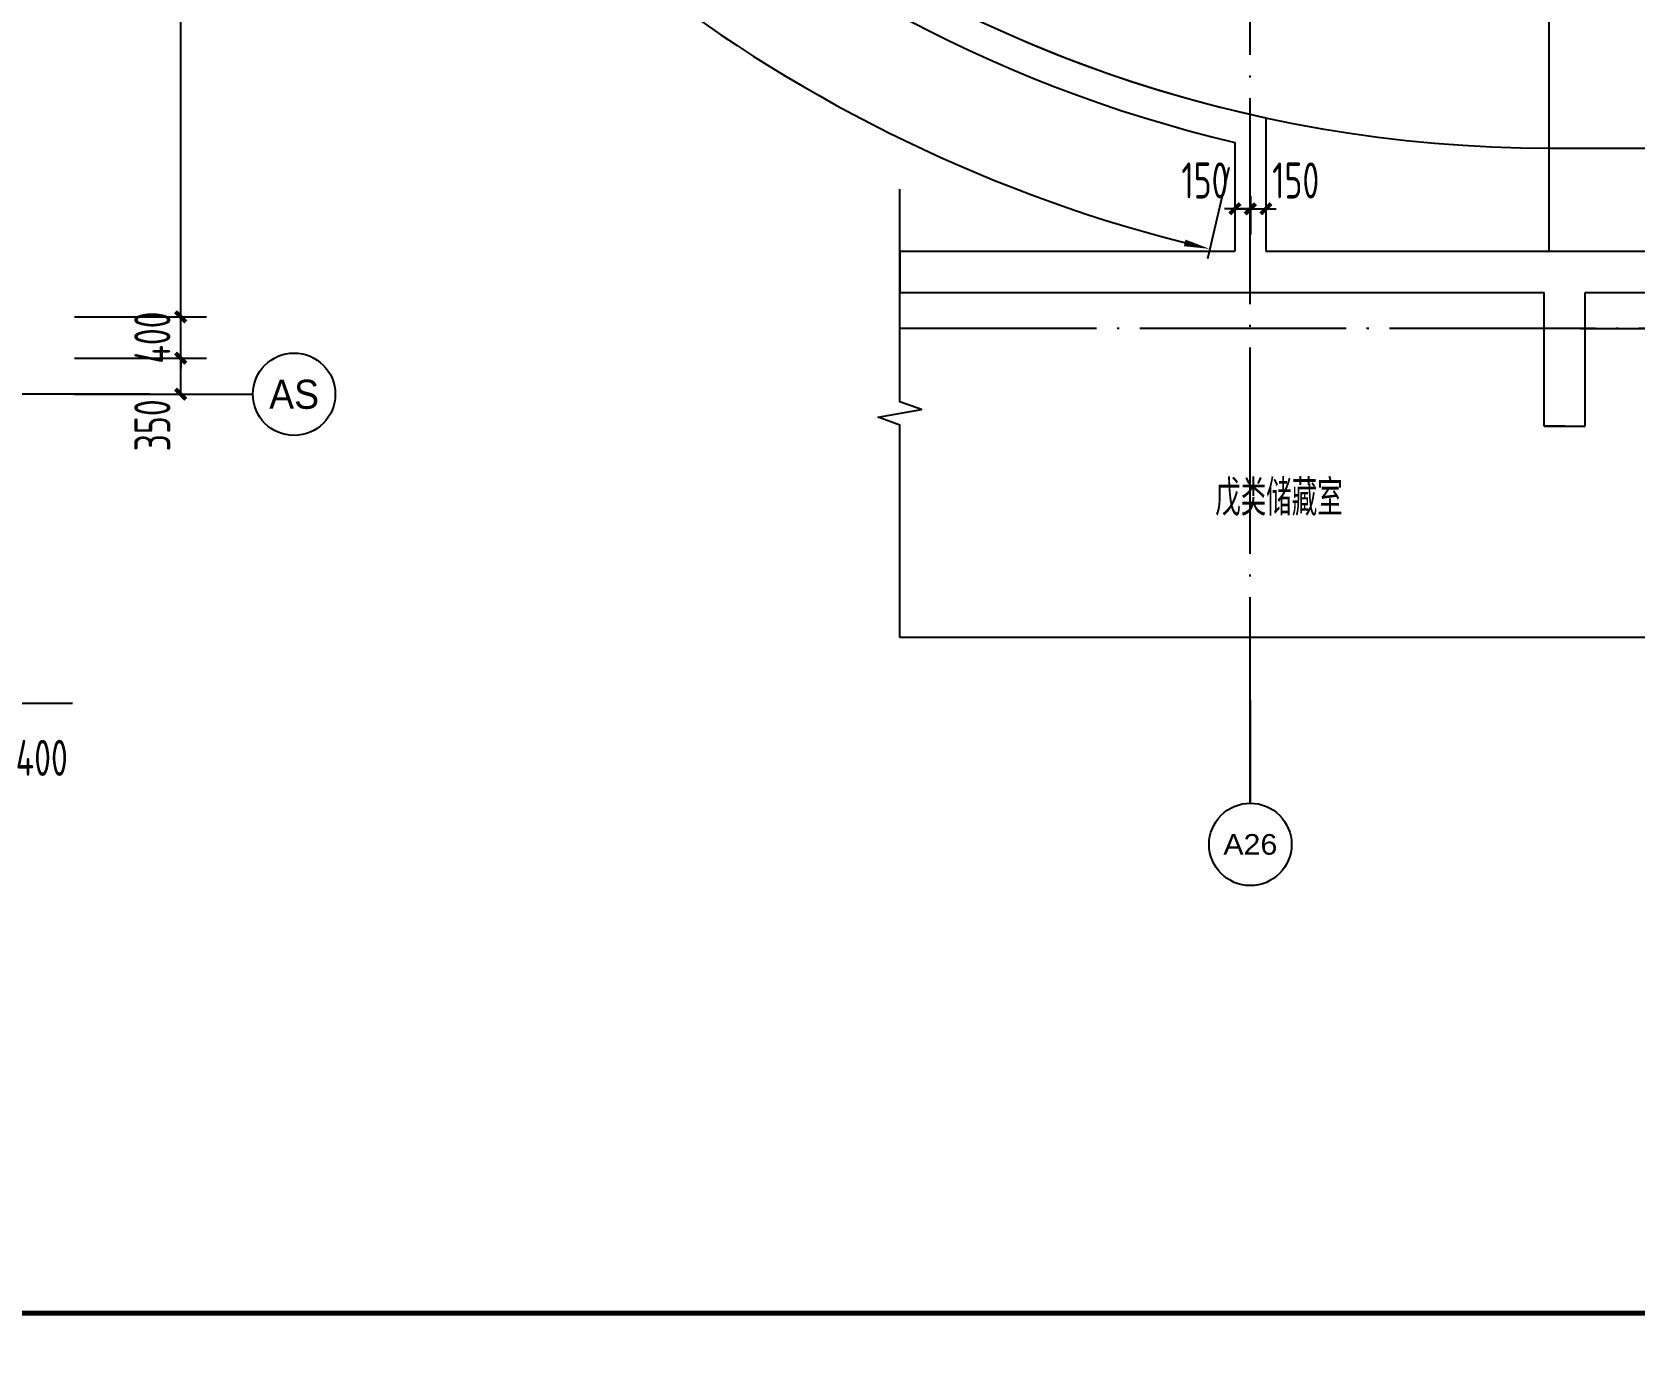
# Model space of a CAD drawing. Extents: x -351812 to 1760238, y -3195696 to 63241.
# Drawn here: x 648001 to 663552, y -1656027 to -1643085 of the extents above; entities that cross this region are included whole.
import ezdxf
from ezdxf.enums import TextEntityAlignment as Align

# ---------------------------------------------------------------- set-up
doc = ezdxf.new("R2010")
doc.units = 0
doc.header["$LTSCALE"] = 1000
doc.header["$MEASUREMENT"] = 0
doc.linetypes.add('DOTE', pattern=[2.42, 2, -0.2, 0.02, -0.2])
for name, color, linetype in [('01-标注_尺寸', 124, 'Continuous'), ('01-标注_符号', 200, 'Continuous'), ('01-标注_轴线坐标', 132, 'Continuous'), ('02-TEXT_房间', 7, 'Continuous'), ('02-TEXT_轴号', 7, 'Continuous'), ('104-7 B1核心筒$0$A_STR-砼墙', 51, 'Continuous'), ('A-E_楼梯', 171, 'Continuous'), ('A_AXIS-轴线', 1, 'DOTE'), ('A_STR-砌块墙', 121, 'Continuous'), ('A_STR-砼墙', 51, 'Continuous'), ('AXIS_TEXT', 7, 'Continuous'), ('BORDER', 7, 'Continuous'), ('DIM', 3, 'Continuous')]:
    doc.layers.add(name, color=color, linetype=linetype)
doc.styles.add('_TCH_AXIS', font='')
doc.styles.add('_TCH_DIM_T3', font='ROS1', dxfattribs={"width": 0.8, "bigfont": 'JD'})
doc.styles.add('_TCH_SPACE', font='ros.shx', dxfattribs={"width": 0.75, "height": 5, "bigfont": 'jd.shx'})
doc.styles.add('COMPLEX', font='COMPLEX')
doc.styles.add('TSSD_Dimension', font='tssdeng.shx', dxfattribs={"width": 0.7, "bigfont": 'hztxt.shx'})
doc.styles.get('_TCH_AXIS').set_extended_font_data('FZXiHei I-Z08S')
doc.dimstyles.new('_TCH_ARCH&&100', dxfattribs={"dimtxt": 350, "dimasz": 100, "dimexe": 250, "dimexo": 300, "dimgap": 100, "dimtad": 1, "dimdec": 0, "dimzin": 0, "dimdsep": 46, "dimtxsty": '_TCH_DIM_T3', "dimblk": 'ARCHTICK', "dimcen": 0.09, "dimazin": 2, "dimtfac": 1, "dimtdec": 0, "dimtix": 1, "dimtmove": 2, "dimatfit": 3, "dimfxl": 1, "dimtolj": 1, "dimtzin": 0, "dimarcsym": 0})
doc.dimstyles.new('TSAN_100_100', dxfattribs={"dimtxt": 300, "dimasz": 100, "dimexe": 100, "dimexo": 250, "dimgap": 100, "dimtad": 2, "dimzin": 0, "dimdsep": 46, "dimtxsty": 'TSSD_Dimension', "dimblk": 'CLOSEDBLANK', "dimcen": 0, "dimdle": 100, "dimclrt": 7, "dimazin": 0, "dimtfac": 1, "dimtix": 1, "dimtmove": 2, "dimatfit": 3, "dimldrblk": 'CLOSEDBLANK', "dimfxl": 1, "dimtolj": 1, "dimtzin": 0, "dimarcsym": 0})
doc.dimstyles.new('TSAN_50_100', dxfattribs={"dimtxt": 350, "dimasz": 100, "dimexe": 100, "dimexo": 250, "dimgap": 100, "dimtad": 2, "dimlfac": 0.5, "dimzin": 0, "dimdsep": 46, "dimtxsty": 'TSSD_Dimension', "dimblk": 'CLOSEDBLANK', "dimblk1": 'CLOSEDBLANK', "dimblk2": 'CLOSEDBLANK', "dimcen": 0, "dimdle": 100, "dimclrt": 7, "dimadec": 0, "dimazin": 0, "dimtfac": 1, "dimtdec": 0, "dimtix": 1, "dimtmove": 2, "dimatfit": 3, "dimldrblk": 'CLOSEDBLANK', "dimfxl": 1, "dimtolj": 1, "dimtzin": 0, "dimarcsym": 0})

# ---------------------------------------------------------------- blocks, each defined once
blk = doc.blocks.new('_ArchTick')
at = {"color": 0, "linetype": 'ByBlock', "const_width": 0.4}
blk.add_lwpolyline([(-0.5, -0.5), (0.5, 0.5)], dxfattribs=at)
blk = doc.blocks.new('*D77')
at = {"layer": '01-标注_尺寸', "color": 0, "lineweight": -2, "transparency": 16777216}
for p, q in [((647393, -1649991), (647393, -1650652)), ((647793, -1649991), (647793, -1650652)), ((647393, -1650402), (647793, -1650402))]:
    blk.add_line(p, q, dxfattribs=at)
at = {"layer": 'Defpoints', "color": 0, "transparency": 16777216}
for p in [(647393, -1649691), (647793, -1649691), (647793, -1650402)]:
    blk.add_point(p, dxfattribs=at)
at = {"layer": '01-标注_尺寸', "color": 0, "lineweight": -2, "transparency": 16777216, "xscale": 100, "yscale": 100, "zscale": 100, "rotation": 180}
blk.add_blockref('_ArchTick', (647393, -1650402), dxfattribs=at)
at = {"layer": '01-标注_尺寸', "color": 0, "lineweight": -2, "transparency": 16777216, "xscale": 100, "yscale": 100, "zscale": 100}
blk.add_blockref('_ArchTick', (647793, -1650402), dxfattribs=at)
at = {"layer": '01-标注_尺寸', "color": 0, "transparency": 16777216, "insert": (648095, -1650127), "char_height": 350, "attachment_point": 5, "style": '_TCH_DIM_T3'}
blk.add_mtext('\\A1;400', dxfattribs=at)
blk = doc.blocks.new('*D78')
at = {"layer": '01-标注_尺寸', "color": 0, "lineweight": -2, "transparency": 16777216}
for p, q in [((648414, -1646249), (649693, -1646249)), ((649443, -1646599), (649443, -1646249)), ((648414, -1646599), (649693, -1646599))]:
    blk.add_line(p, q, dxfattribs=at)
at = {"layer": 'Defpoints', "color": 0, "transparency": 16777216}
for p in [(648114, -1646249), (649443, -1646249), (648114, -1646599)]:
    blk.add_point(p, dxfattribs=at)
at = {"layer": '01-标注_尺寸', "color": 0, "lineweight": -2, "transparency": 16777216, "xscale": 100, "yscale": 100, "zscale": 100}
for p, rotation in [((649443, -1646249), 90), ((649443, -1646599), 270)]:
    blk.add_blockref('_ArchTick', p, dxfattribs=dict(at, rotation=rotation))
at = {"layer": '01-标注_尺寸', "color": 0, "transparency": 16777216, "insert": (649168, -1646901), "char_height": 350, "attachment_point": 5, "rotation": 90, "style": '_TCH_DIM_T3'}
blk.add_mtext('\\A1;350', dxfattribs=at)
blk = doc.blocks.new('*D79')
at = {"layer": '01-标注_尺寸', "color": 0, "lineweight": -2, "transparency": 16777216}
for p, q in [((649443, -1645849), (649443, -1645749)), ((648414, -1645849), (649693, -1645849)), ((649443, -1646249), (649443, -1645849)), ((648414, -1646249), (649693, -1646249)), ((649443, -1646249), (649443, -1646349))]:
    blk.add_line(p, q, dxfattribs=at)
at = {"layer": 'Defpoints', "color": 0, "transparency": 16777216}
for p in [(648114, -1645849), (649443, -1645849), (648114, -1646249)]:
    blk.add_point(p, dxfattribs=at)
at = {"layer": '01-标注_尺寸', "color": 0, "lineweight": -2, "transparency": 16777216, "xscale": 100, "yscale": 100, "zscale": 100}
for p, rotation in [((649443, -1645849), 270), ((649443, -1646249), 90)]:
    blk.add_blockref('_ArchTick', p, dxfattribs=dict(at, rotation=rotation))
at = {"layer": '01-标注_尺寸', "color": 0, "transparency": 16777216, "insert": (649168, -1646049), "char_height": 350, "attachment_point": 5, "rotation": 90, "style": '_TCH_DIM_T3'}
blk.add_mtext('\\A1;400', dxfattribs=at)
blk = doc.blocks.new('*D80')
at = {"layer": '01-标注_尺寸', "color": 0, "lineweight": -2, "transparency": 16777216}
for p, q in [((648414, -1637849), (649693, -1637849)), ((649443, -1645849), (649443, -1637849)), ((648414, -1645849), (649693, -1645849))]:
    blk.add_line(p, q, dxfattribs=at)
at = {"layer": 'Defpoints', "color": 0, "transparency": 16777216}
for p in [(648114, -1637849), (649443, -1637849), (648114, -1645849)]:
    blk.add_point(p, dxfattribs=at)
at = {"layer": '01-标注_尺寸', "color": 0, "lineweight": -2, "transparency": 16777216, "xscale": 100, "yscale": 100, "zscale": 100}
for p, rotation in [((649443, -1637849), 90), ((649443, -1645849), 270)]:
    blk.add_blockref('_ArchTick', p, dxfattribs=dict(at, rotation=rotation))
at = {"layer": '01-标注_尺寸', "color": 0, "transparency": 16777216, "insert": (649168, -1641849), "char_height": 350, "attachment_point": 5, "rotation": 90, "style": '_TCH_DIM_T3'}
blk.add_mtext('\\A1;8000', dxfattribs=at)
blk = doc.blocks.new('_AXISO')
blk.add_circle((0, 0), 0.5)
at = {"layer": 'AXIS_TEXT', "style": 'COMPLEX', "width": 1.041667}
blk.add_attdef('A', text='', height=0.56, dxfattribs=at).set_placement((-0.25, -0.28), (0.25, -0.28), align=Align.FIT)
blk = doc.blocks.new('*D99')
at = {"layer": '01-标注_尺寸', "color": 0, "lineweight": -2, "transparency": 16777216}
for p, q in [((663021, -1631210), (664285, -1631210)), ((664035, -1645960), (664035, -1631210)), ((663021, -1645960), (664285, -1645960))]:
    blk.add_line(p, q, dxfattribs=at)
at = {"layer": 'Defpoints', "color": 0, "transparency": 16777216}
for p in [(662721, -1631210), (664035, -1631210), (662721, -1645960)]:
    blk.add_point(p, dxfattribs=at)
at = {"layer": '01-标注_尺寸', "color": 0, "lineweight": -2, "transparency": 16777216, "xscale": 100, "yscale": 100, "zscale": 100}
for p, rotation in [((664035, -1631210), 90), ((664035, -1645960), 270)]:
    blk.add_blockref('_ArchTick', p, dxfattribs=dict(at, rotation=rotation))
at = {"layer": '01-标注_尺寸', "color": 0, "transparency": 16777216, "insert": (663760, -1638585), "char_height": 350, "attachment_point": 5, "rotation": 90, "style": '_TCH_DIM_T3'}
blk.add_mtext('\\A1;14750', dxfattribs=at)
blk = doc.blocks.new('*D100')
at = {"layer": '01-标注_尺寸', "color": 0, "lineweight": -2, "transparency": 16777216}
for p, q in [((659671, -1644678), (659671, -1645050)), ((659821, -1644678), (659821, -1645050)), ((659671, -1644800), (659571, -1644800)), ((659671, -1644800), (659821, -1644800)), ((659821, -1644800), (659921, -1644800))]:
    blk.add_line(p, q, dxfattribs=at)
at = {"layer": 'Defpoints', "color": 0, "transparency": 16777216}
for p in [(659671, -1644378), (659821, -1644378), (659821, -1644800)]:
    blk.add_point(p, dxfattribs=at)
at = {"layer": '01-标注_尺寸', "color": 0, "lineweight": -2, "transparency": 16777216, "xscale": 100, "yscale": 100, "zscale": 100}
blk.add_blockref('_ArchTick', (659671, -1644800), dxfattribs=at)
at = {"layer": '01-标注_尺寸', "color": 0, "lineweight": -2, "transparency": 16777216, "xscale": 100, "yscale": 100, "zscale": 100, "rotation": 180}
blk.add_blockref('_ArchTick', (659821, -1644800), dxfattribs=at)
at = {"layer": '01-标注_尺寸', "color": 0, "transparency": 16777216, "insert": (659380, -1644525), "char_height": 350, "attachment_point": 5, "style": '_TCH_DIM_T3'}
blk.add_mtext('\\A1;150', dxfattribs=at)
blk = doc.blocks.new('*D101')
at = {"layer": '01-标注_尺寸', "color": 0, "lineweight": -2, "transparency": 16777216}
for p, q in [((659821, -1644678), (659821, -1645050)), ((659971, -1644678), (659971, -1645050)), ((659821, -1644800), (659721, -1644800)), ((659821, -1644800), (659971, -1644800)), ((659971, -1644800), (660071, -1644800))]:
    blk.add_line(p, q, dxfattribs=at)
at = {"layer": 'Defpoints', "color": 0, "transparency": 16777216}
for p in [(659821, -1644378), (659971, -1644378), (659971, -1644800)]:
    blk.add_point(p, dxfattribs=at)
at = {"layer": '01-标注_尺寸', "color": 0, "lineweight": -2, "transparency": 16777216, "xscale": 100, "yscale": 100, "zscale": 100}
blk.add_blockref('_ArchTick', (659821, -1644800), dxfattribs=at)
at = {"layer": '01-标注_尺寸', "color": 0, "lineweight": -2, "transparency": 16777216, "xscale": 100, "yscale": 100, "zscale": 100, "rotation": 180}
blk.add_blockref('_ArchTick', (659971, -1644800), dxfattribs=at)
at = {"layer": '01-标注_尺寸', "color": 0, "transparency": 16777216, "insert": (660261, -1644525), "char_height": 350, "attachment_point": 5, "style": '_TCH_DIM_T3'}
blk.add_mtext('\\A1;150', dxfattribs=at)
blk = doc.blocks.new('_ClosedBlank')
at = {"color": 0}
blk.add_lwpolyline([(0, 0, 0, 0.658, 0), (-2.5, 0, 0.658, 0.658, 0)], format="xyseb", dxfattribs=at)
blk = doc.blocks.new('*D149')
at = {"layer": 'Defpoints', "color": 0, "transparency": 16777216}
for p in [(650263, -1626553), (662721, -1631210), (648669, -1634175), (659671, -1644156)]:
    blk.add_point(p, dxfattribs=at)
at = {"layer": 'DIM', "color": 0, "lineweight": -2, "transparency": 16777216}
for p, q in [((650029, -1626465), (649175, -1626146)), ((659613, -1644399), (659404, -1645286))]:
    blk.add_line(p, q, dxfattribs=at)
blk.add_arc((662721, -1631210), 14361, 159.899, 256.3438, dxfattribs=at)
at = {"layer": 'DIM', "color": 0, "lineweight": -2, "transparency": 16777216, "xscale": 100, "yscale": 100, "zscale": 100}
for p, rotation in [((649269, -1626181), 69.6995081258512), ((659427, -1645189), 346.5432828360354)]:
    blk.add_blockref('_ClosedBlank', p, dxfattribs=dict(at, rotation=rotation))
at = {"layer": 'DIM', "color": 7, "transparency": 16777216, "insert": (649834, -1638097), "char_height": 300, "attachment_point": 5, "rotation": 298.1214, "style": 'TSSD_Dimension'}
blk.add_mtext('\\A1;22573', dxfattribs=at)
blk = doc.blocks.new('*D231')
at = {"layer": 'Defpoints', "color": 0, "transparency": 16777216}
for p in [(662275, -1615484), (659355, -1615724), (663898, -1616441), (660231, -1617603), (666712, -1629133)]:
    blk.add_point(p, dxfattribs=at)
at = {"layer": 'DIM', "color": 0, "lineweight": -2, "transparency": 16777216}
blk.add_line((663844, -1616197), (663588, -1615040), dxfattribs=at)
blk.add_arc((667720, -1633681), 18994, 102.8017, 114.6769, dxfattribs=at)
at = {"layer": 'DIM', "color": 0, "lineweight": -2, "transparency": 16777216, "xscale": 100, "yscale": 100, "zscale": 100}
for p, rotation in [((663609, -1615137), 12.65083856038413), ((659700, -1616464), 204.8277665480885)]:
    blk.add_blockref('_ClosedBlank', p, dxfattribs=dict(at, rotation=rotation))
blk = doc.blocks.new('*D232')
at = {"layer": 'Defpoints', "color": 0, "transparency": 16777216}
for p in [(659355, -1615724), (657265, -1617487), (660231, -1617603), (653938, -1621626), (662721, -1631210)]:
    blk.add_point(p, dxfattribs=at)
at = {"layer": 'DIM', "color": 0, "lineweight": -2, "transparency": 16777216}
blk.add_line((653769, -1621442), (652965, -1620564), dxfattribs=at)
blk.add_arc((670550, -1639755), 25929, 115.1996, 132.279, dxfattribs=at)
at = {"layer": 'DIM', "color": 0, "lineweight": -2, "transparency": 16777216, "xscale": 100, "yscale": 100, "zscale": 100}
for p, rotation in [((659600, -1616250), 25.08907469892054), ((653032, -1620637), 222.3895292375906)]:
    blk.add_blockref('_ClosedBlank', p, dxfattribs=dict(at, rotation=rotation))

msp = doc.modelspace()

# ---------------------------------------------------------------- linework, layer by layer
at = {"layer": '01-标注_符号'}
for points in [[(656420.493, -1648960.457), (656420.494, -1646897.964), (656210.494, -1646821.53), (656630.494, -1646747.473), (656420.494, -1646672.964), (656420.494, -1644610.471)], [(684820.503, -1648960.457), (670732.998, -1648960.457), (670656.564, -1649170.457), (670582.507, -1648750.457), (670507.998, -1648960.457), (656420.493, -1648960.457)], [(648393.053, -1649599.442), (634305.548, -1649599.442), (634229.114, -1649809.442), (634155.057, -1649389.442), (634080.548, -1649599.442), (619993.043, -1649599.442)]]:
    msp.add_lwpolyline(points, dxfattribs=at)
at = {"layer": '01-标注_轴线坐标'}
for p, q in [((649143.297, -1646599.442), (650143.297, -1646599.442)), ((659820.501, -1649566.579), (659820.501, -1650566.579))]:
    msp.add_line(p, q, dxfattribs=at)
at = {"layer": '104-7 B1核心筒$0$A_STR-砼墙'}
for p, q in [((662670.491, -1646910.441), (662670.492, -1645610.472)), ((663070.491, -1646910.441), (663070.492, -1645610.472)), ((662670.491, -1646910.441), (663070.491, -1646910.441))]:
    msp.add_line(p, q, dxfattribs=at)
at = {"layer": 'A-E_楼梯'}
for p, q in [((662720.503, -1645210.473), (662720.503, -1637210.461)), ((662720.503, -1644210.461), (674458.88, -1644210.461))]:
    msp.add_line(p, q, dxfattribs=at)
msp.add_arc((662720.503, -1631210.461), 13000, 117.5000134, 269.9999999, dxfattribs=at)
at = {"layer": 'A_AXIS-轴线'}
for p, q in [((659820.503, -1650566.579), (659820.503, -1635660.488)), ((684949.164, -1645960.457), (656420.494, -1645960.457)), ((649143.297, -1646599.442), (618943.287, -1646599.442))]:
    msp.add_line(p, q, dxfattribs=at)
at = {"layer": 'A_STR-砌块墙'}
for p, q in [((662870.492, -1646910.441), (662670.492, -1646910.441)), ((662870.493, -1648960.457), (662670.493, -1648960.457))]:
    msp.add_line(p, q, dxfattribs=at)
at = {"layer": 'A_STR-砼墙'}
for p, q in [((659970.503, -1643916.267), (659970.503, -1645210.472)), ((659670.503, -1644156.02), (659670.503, -1645210.472)), ((656420.494, -1645210.472), (659670.503, -1645210.472)), ((656420.494, -1645210.472), (656420.494, -1645610.472)), ((659970.503, -1645210.472), (662670.493, -1645210.472)), ((662670.493, -1645210.472), (667870.493, -1645210.472)), ((656420.494, -1645610.472), (659820.503, -1645610.472)), ((659820.503, -1645610.472), (662670.492, -1645610.472)), ((663070.492, -1645610.472), (667870.493, -1645610.472))]:
    msp.add_line(p, q, dxfattribs=at)
for radius, end in [(13300, 256.7427645), (13000, 257.7874744)]:
    msp.add_arc((662720.503, -1631210.461), radius, 132.5000134, end, dxfattribs=at)
at = {"layer": 'BORDER', "const_width": 50}
msp.add_lwpolyline([(612709.545, -1655514.325), (612709.545, -1598114.325), (714309.545, -1598114.325), (714309.545, -1655514.325)], close=True, dxfattribs=at)

# ---------------------------------------------------------------- block references
at = {"layer": '01-标注_轴线坐标'}
ref = msp.add_blockref('_AXISO', (650543.297, -1646599.442), dxfattribs=dict(at, xscale=800, yscale=800, zscale=800))
ref.add_attrib('A', 'AS', dxfattribs={"layer": '02-TEXT_轴号', "height": 282.1678, "style": '_TCH_AXIS'}).set_placement((650301.439, -1646740.526), (650785.155, -1646740.526), align=Align.FIT)
ref = msp.add_blockref('_AXISO', (659820.501, -1650966.579), dxfattribs=dict(at, xscale=800, yscale=800, zscale=800))
ref.add_attrib('A', 'A26', dxfattribs={"layer": '02-TEXT_轴号', "height": 199.7529, "style": '_TCH_AXIS'}).set_placement((659558.92, -1651066.456), (660082.083, -1651066.456), align=Align.FIT)

# ---------------------------------------------------------------- texts
at = {"layer": '02-TEXT_房间', "style": '_TCH_SPACE', "width": 0.75}
msp.add_text('戊类储藏室', height=347.2868, rotation=359.9999998, dxfattribs=at).set_placement((659479.915, -1647777.181))

# ---------------------------------------------------------------- dimensions: what is measured, and where the dimension line sits
at = {"layer": '01-标注_尺寸', "color": 6}
dim = msp.add_aligned_dim(p1=(662720.504, -1645960.457), p2=(662720.504, -1631210.462), distance=-1314.435, dimstyle='_TCH_ARCH&&100', dxfattribs=at)
dim.commit()
dim.dimension.update_dxf_attribs({"geometry": '*D99', "text_midpoint": (663759.939, -1638585.459)})
at = {"layer": '01-标注_尺寸'}
for p1, p2, picture, middle in [((648113.501, -1645849.46), (648113.502, -1637849.447), '*D80', (649168.295, -1641849.454)), ((648113.501, -1646249.46), (648113.501, -1645849.46), '*D79', (649168.295, -1646049.46))]:
    dim = msp.add_aligned_dim(p1=p1, p2=p2, distance=-1329.794, dimstyle='_TCH_ARCH&&100', dxfattribs=at)
    dim.commit()
    dim.dimension.update_dxf_attribs({"geometry": picture, "text_midpoint": middle})
for base, p1, p2, angle, picture, middle in [((659820.503, -1644799.748), (659670.503, -1644377.793), (659820.503, -1644377.793), 359.9999998, '*D100', (659380.103, -1644524.748)), ((659970.503, -1644799.748), (659820.503, -1644377.793), (659970.503, -1644377.793), 359.9999998, '*D101', (660260.903, -1644524.748)), ((649443.295, -1646249.46), (648113.501, -1646599.442), (648113.501, -1646249.46), 89.9999998, '*D78', (649168.295, -1646901.042)), ((647793.055, -1650402.393), (647393.055, -1649690.921), (647793.055, -1649690.921), 359.9999998, '*D77', (648094.655, -1650127.393))]:
    dim = msp.add_linear_dim(base=base, p1=p1, p2=p2, angle=angle, dimstyle='_TCH_ARCH&&100', dxfattribs=at)
    dim.commit()
    dim.dimension.update_dxf_attribs({"geometry": picture, "text_midpoint": middle, "dimtype": 161})
at = {"layer": 'DIM'}
for base, line1, picture, middle in [((662275.095, -1615484.171), ((666712.052, -1629132.592), (663898.334, -1616440.744)), '*D231', (108173.23, -1742611.821)), ((657265.378, -1617486.66), ((653937.829, -1621625.858), (662720.504, -1631210.461)), '*D232', (-351811.952, -1710113.804))]:
    dim = msp.add_angular_dim_2l(base=base, line1=line1, line2=((660230.569, -1617603.368), (659355.051, -1615723.981)), text=' ', dimstyle='TSAN_50_100', dxfattribs=at)
    dim.commit()
    dim.dimension.update_dxf_attribs({"geometry": picture, "text_midpoint": middle})
dim = msp.add_angular_dim_3p(base=(648668.682, -1634175.297), center=(662720.504, -1631210.457), p1=(650262.761, -1626552.705), p2=(659670.504, -1644156.016), text='22573', dimstyle='TSAN_100_100', dxfattribs=at)
dim.commit()
dim.dimension.update_dxf_attribs({"geometry": '*D149', "text_midpoint": (649834.146, -1638097.317)})

doc.saveas('drawing.dxf')
